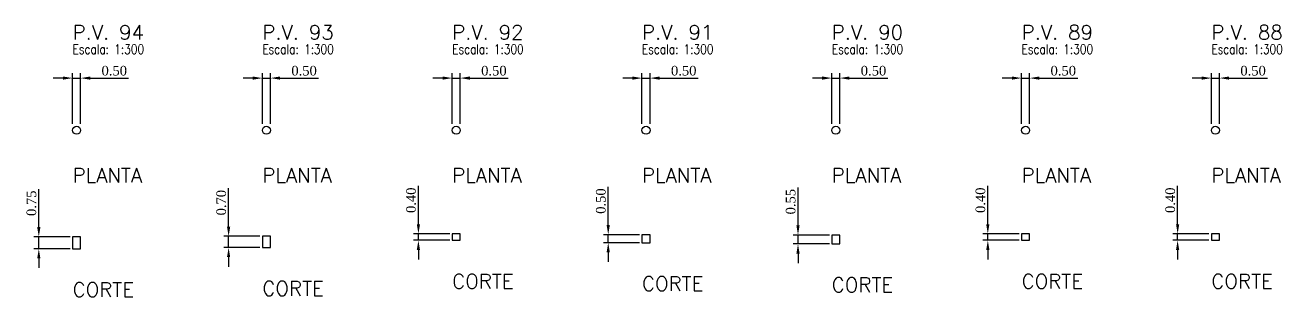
# Model space of a CAD drawing. Extents: x -44 to 14114764, y -20 to 289527804.
# Drawn here: x 359110.4 to 359188.5, y 7353468.8 to 7353485.7 of the extents above; entities that cross this region are included whole.
import ezdxf

# ---------------------------------------------------------------- set-up
doc = ezdxf.new("R2010")
doc.units = 0
doc.header["$PDMODE"] = 3
doc.header["$PDSIZE"] = 0.1
for name, color, linetype in [('DETALHE_POCO_COT', 8, 'Continuous'), ('DETALHE_POCO_FOR', 7, 'Continuous'), ('DETALHE_POCO_TIT', 5, 'Continuous'), ('DETALHE_POCO_TXT', 7, 'Continuous')]:
    doc.layers.add(name, color=color, linetype=linetype)
doc.styles.add('ROMANS', font='ROMANS.shx', dxfattribs={"height": 2})
doc.styles.get("Standard").update_dxf_attribs({"font": 'times.ttf'})
doc.dimstyles.new('ISO-25', dxfattribs={"dimtxt": 2.5, "dimasz": 2.5, "dimexe": 1.25, "dimexo": 0.625, "dimtad": 1, "dimtxsty": 'Standard', "dimcen": 2.5, "dimadec": 0, "dimazin": 0, "dimtfac": 1, "dimtmove": 0, "dimatfit": 3, "dimfxl": 1, "dimarcsym": 0})

# ---------------------------------------------------------------- blocks, each defined once
blk = doc.blocks.new('*D86')
at = {"layer": 'Defpoints', "color": 0, "transparency": 16777216}
for p in [(359113.844, 7353482.436), (359113.344, 7353479.436), (359113.844, 7353479.436)]:
    blk.add_point(p, dxfattribs=at)
at = {"layer": 'DETALHE_POCO_COT', "color": 0, "lineweight": -2, "transparency": 16777216}
for p, q in [((359113.344, 7353479.586), (359113.344, 7353482.736)), ((359113.844, 7353479.586), (359113.844, 7353482.736)), ((359112.744, 7353482.436), (359112.144, 7353482.436)), ((359113.344, 7353482.436), (359113.844, 7353482.436)), ((359114.444, 7353482.436), (359116.831, 7353482.436))]:
    blk.add_line(p, q, dxfattribs=at)
at = {"layer": 'DETALHE_POCO_COT', "color": 0, "transparency": 16777216}
for points in [[(359112.744, 7353482.536), (359112.744, 7353482.336), (359113.344, 7353482.436)], [(359114.444, 7353482.536), (359114.444, 7353482.336), (359113.844, 7353482.436)]]:
    blk.add_solid(points, dxfattribs=at)
at = {"layer": 'DETALHE_POCO_COT', "color": 0, "transparency": 16777216, "insert": (359115.937, 7353482.892), "char_height": 0.6, "attachment_point": 5}
blk.add_mtext('0.50', dxfattribs=at)
blk = doc.blocks.new('*D87')
at = {"layer": 'Defpoints', "color": 0, "transparency": 16777216}
for p in [(359111.244, 7353472.561), (359113.344, 7353472.561), (359113.344, 7353471.811)]:
    blk.add_point(p, dxfattribs=at)
at = {"layer": 'DETALHE_POCO_COT', "color": 0, "lineweight": -2, "transparency": 16777216}
for p, q in [((359111.244, 7353473.161), (359111.244, 7353475.521)), ((359113.194, 7353472.561), (359110.944, 7353472.561)), ((359111.244, 7353471.811), (359111.244, 7353472.561)), ((359113.194, 7353471.811), (359110.944, 7353471.811)), ((359111.244, 7353471.211), (359111.244, 7353470.611))]:
    blk.add_line(p, q, dxfattribs=at)
at = {"layer": 'DETALHE_POCO_COT', "color": 0, "transparency": 16777216}
for points in [[(359111.144, 7353473.161), (359111.344, 7353473.161), (359111.244, 7353472.561)], [(359111.144, 7353471.211), (359111.344, 7353471.211), (359111.244, 7353471.811)]]:
    blk.add_solid(points, dxfattribs=at)
at = {"layer": 'DETALHE_POCO_COT', "color": 0, "transparency": 16777216, "insert": (359110.788, 7353474.641), "char_height": 0.6, "attachment_point": 5, "rotation": 90}
blk.add_mtext('0.75', dxfattribs=at)
blk = doc.blocks.new('*D88')
at = {"layer": 'Defpoints', "color": 0, "transparency": 16777216}
for p in [(359125.645, 7353482.436), (359125.145, 7353479.436), (359125.645, 7353479.436)]:
    blk.add_point(p, dxfattribs=at)
at = {"layer": 'DETALHE_POCO_COT', "color": 0, "lineweight": -2, "transparency": 16777216}
for p, q in [((359125.145, 7353479.586), (359125.145, 7353482.736)), ((359125.645, 7353479.586), (359125.645, 7353482.736)), ((359124.545, 7353482.436), (359123.945, 7353482.436)), ((359125.145, 7353482.436), (359125.645, 7353482.436)), ((359126.245, 7353482.436), (359128.631, 7353482.436))]:
    blk.add_line(p, q, dxfattribs=at)
at = {"layer": 'DETALHE_POCO_COT', "color": 0, "transparency": 16777216}
for points in [[(359124.545, 7353482.536), (359124.545, 7353482.336), (359125.145, 7353482.436)], [(359126.245, 7353482.536), (359126.245, 7353482.336), (359125.645, 7353482.436)]]:
    blk.add_solid(points, dxfattribs=at)
at = {"layer": 'DETALHE_POCO_COT', "color": 0, "transparency": 16777216, "insert": (359127.738, 7353482.892), "char_height": 0.6, "attachment_point": 5}
blk.add_mtext('0.50', dxfattribs=at)
blk = doc.blocks.new('*D89')
at = {"layer": 'Defpoints', "color": 0, "transparency": 16777216}
for p in [(359123.045, 7353472.586), (359125.145, 7353472.586), (359125.145, 7353471.886)]:
    blk.add_point(p, dxfattribs=at)
at = {"layer": 'DETALHE_POCO_COT', "color": 0, "lineweight": -2, "transparency": 16777216}
for p, q in [((359123.045, 7353473.186), (359123.045, 7353475.573)), ((359124.995, 7353472.586), (359122.745, 7353472.586)), ((359123.045, 7353471.886), (359123.045, 7353472.586)), ((359124.995, 7353471.886), (359122.745, 7353471.886)), ((359123.045, 7353471.286), (359123.045, 7353470.686))]:
    blk.add_line(p, q, dxfattribs=at)
at = {"layer": 'DETALHE_POCO_COT', "color": 0, "transparency": 16777216}
for points in [[(359122.945, 7353473.186), (359123.145, 7353473.186), (359123.045, 7353472.586)], [(359122.945, 7353471.286), (359123.145, 7353471.286), (359123.045, 7353471.886)]]:
    blk.add_solid(points, dxfattribs=at)
at = {"layer": 'DETALHE_POCO_COT', "color": 0, "transparency": 16777216, "insert": (359122.589, 7353474.679), "char_height": 0.6, "attachment_point": 5, "rotation": 90}
blk.add_mtext('0.70', dxfattribs=at)
blk = doc.blocks.new('*D90')
at = {"layer": 'Defpoints', "color": 0, "transparency": 16777216}
for p in [(359137.445, 7353482.436), (359136.945, 7353479.436), (359137.445, 7353479.436)]:
    blk.add_point(p, dxfattribs=at)
at = {"layer": 'DETALHE_POCO_COT', "color": 0, "lineweight": -2, "transparency": 16777216}
for p, q in [((359136.945, 7353479.586), (359136.945, 7353482.736)), ((359137.445, 7353479.586), (359137.445, 7353482.736)), ((359136.345, 7353482.436), (359135.745, 7353482.436)), ((359136.945, 7353482.436), (359137.445, 7353482.436)), ((359138.045, 7353482.436), (359140.432, 7353482.436))]:
    blk.add_line(p, q, dxfattribs=at)
at = {"layer": 'DETALHE_POCO_COT', "color": 0, "transparency": 16777216}
for points in [[(359136.345, 7353482.536), (359136.345, 7353482.336), (359136.945, 7353482.436)], [(359138.045, 7353482.536), (359138.045, 7353482.336), (359137.445, 7353482.436)]]:
    blk.add_solid(points, dxfattribs=at)
at = {"layer": 'DETALHE_POCO_COT', "color": 0, "transparency": 16777216, "insert": (359139.539, 7353482.892), "char_height": 0.6, "attachment_point": 5}
blk.add_mtext('0.50', dxfattribs=at)
blk = doc.blocks.new('*D91')
at = {"layer": 'Defpoints', "color": 0, "transparency": 16777216}
for p in [(359134.845, 7353472.736), (359136.945, 7353472.736), (359136.945, 7353472.336)]:
    blk.add_point(p, dxfattribs=at)
at = {"layer": 'DETALHE_POCO_COT', "color": 0, "lineweight": -2, "transparency": 16777216}
for p, q in [((359134.845, 7353473.336), (359134.845, 7353475.723)), ((359136.795, 7353472.736), (359134.545, 7353472.736)), ((359134.845, 7353472.336), (359134.845, 7353472.736)), ((359136.795, 7353472.336), (359134.545, 7353472.336)), ((359134.845, 7353471.736), (359134.845, 7353471.136))]:
    blk.add_line(p, q, dxfattribs=at)
at = {"layer": 'DETALHE_POCO_COT', "color": 0, "transparency": 16777216}
for points in [[(359134.745, 7353473.336), (359134.945, 7353473.336), (359134.845, 7353472.736)], [(359134.745, 7353471.736), (359134.945, 7353471.736), (359134.845, 7353472.336)]]:
    blk.add_solid(points, dxfattribs=at)
at = {"layer": 'DETALHE_POCO_COT', "color": 0, "transparency": 16777216, "insert": (359134.389, 7353474.829), "char_height": 0.6, "attachment_point": 5, "rotation": 90}
blk.add_mtext('0.40', dxfattribs=at)
blk = doc.blocks.new('*D92')
at = {"layer": 'Defpoints', "color": 0, "transparency": 16777216}
for p in [(359149.246, 7353482.436), (359148.746, 7353479.436), (359149.246, 7353479.436)]:
    blk.add_point(p, dxfattribs=at)
at = {"layer": 'DETALHE_POCO_COT', "color": 0, "lineweight": -2, "transparency": 16777216}
for p, q in [((359148.746, 7353479.586), (359148.746, 7353482.736)), ((359149.246, 7353479.586), (359149.246, 7353482.736)), ((359148.146, 7353482.436), (359147.546, 7353482.436)), ((359148.746, 7353482.436), (359149.246, 7353482.436)), ((359149.846, 7353482.436), (359152.233, 7353482.436))]:
    blk.add_line(p, q, dxfattribs=at)
at = {"layer": 'DETALHE_POCO_COT', "color": 0, "transparency": 16777216}
for points in [[(359148.146, 7353482.536), (359148.146, 7353482.336), (359148.746, 7353482.436)], [(359149.846, 7353482.536), (359149.846, 7353482.336), (359149.246, 7353482.436)]]:
    blk.add_solid(points, dxfattribs=at)
at = {"layer": 'DETALHE_POCO_COT', "color": 0, "transparency": 16777216, "insert": (359151.34, 7353482.892), "char_height": 0.6, "attachment_point": 5}
blk.add_mtext('0.50', dxfattribs=at)
blk = doc.blocks.new('*D93')
at = {"layer": 'Defpoints', "color": 0, "transparency": 16777216}
for p in [(359146.646, 7353472.686), (359148.746, 7353472.686), (359148.746, 7353472.186)]:
    blk.add_point(p, dxfattribs=at)
at = {"layer": 'DETALHE_POCO_COT', "color": 0, "lineweight": -2, "transparency": 16777216}
for p, q in [((359146.646, 7353473.286), (359146.646, 7353475.673)), ((359148.596, 7353472.686), (359146.346, 7353472.686)), ((359146.646, 7353472.186), (359146.646, 7353472.686)), ((359148.596, 7353472.186), (359146.346, 7353472.186)), ((359146.646, 7353471.586), (359146.646, 7353470.986))]:
    blk.add_line(p, q, dxfattribs=at)
at = {"layer": 'DETALHE_POCO_COT', "color": 0, "transparency": 16777216}
for points in [[(359146.546, 7353473.286), (359146.746, 7353473.286), (359146.646, 7353472.686)], [(359146.546, 7353471.586), (359146.746, 7353471.586), (359146.646, 7353472.186)]]:
    blk.add_solid(points, dxfattribs=at)
at = {"layer": 'DETALHE_POCO_COT', "color": 0, "transparency": 16777216, "insert": (359146.19, 7353474.779), "char_height": 0.6, "attachment_point": 5, "rotation": 90}
blk.add_mtext('0.50', dxfattribs=at)
blk = doc.blocks.new('*D94')
at = {"layer": 'Defpoints', "color": 0, "transparency": 16777216}
for p in [(359161.047, 7353482.436), (359160.547, 7353479.436), (359161.047, 7353479.436)]:
    blk.add_point(p, dxfattribs=at)
at = {"layer": 'DETALHE_POCO_COT', "color": 0, "lineweight": -2, "transparency": 16777216}
for p, q in [((359160.547, 7353479.586), (359160.547, 7353482.736)), ((359161.047, 7353479.586), (359161.047, 7353482.736)), ((359159.947, 7353482.436), (359159.347, 7353482.436)), ((359160.547, 7353482.436), (359161.047, 7353482.436)), ((359161.647, 7353482.436), (359164.034, 7353482.436))]:
    blk.add_line(p, q, dxfattribs=at)
at = {"layer": 'DETALHE_POCO_COT', "color": 0, "transparency": 16777216}
for points in [[(359159.947, 7353482.536), (359159.947, 7353482.336), (359160.547, 7353482.436)], [(359161.647, 7353482.536), (359161.647, 7353482.336), (359161.047, 7353482.436)]]:
    blk.add_solid(points, dxfattribs=at)
at = {"layer": 'DETALHE_POCO_COT', "color": 0, "transparency": 16777216, "insert": (359163.14, 7353482.892), "char_height": 0.6, "attachment_point": 5}
blk.add_mtext('0.50', dxfattribs=at)
blk = doc.blocks.new('*D95')
at = {"layer": 'Defpoints', "color": 0, "transparency": 16777216}
for p in [(359158.447, 7353472.661), (359160.547, 7353472.661), (359160.547, 7353472.111)]:
    blk.add_point(p, dxfattribs=at)
at = {"layer": 'DETALHE_POCO_COT', "color": 0, "lineweight": -2, "transparency": 16777216}
for p, q in [((359158.447, 7353473.261), (359158.447, 7353475.621)), ((359160.397, 7353472.661), (359158.147, 7353472.661)), ((359158.447, 7353472.111), (359158.447, 7353472.661)), ((359160.397, 7353472.111), (359158.147, 7353472.111)), ((359158.447, 7353471.511), (359158.447, 7353470.911))]:
    blk.add_line(p, q, dxfattribs=at)
at = {"layer": 'DETALHE_POCO_COT', "color": 0, "transparency": 16777216}
for points in [[(359158.347, 7353473.261), (359158.547, 7353473.261), (359158.447, 7353472.661)], [(359158.347, 7353471.511), (359158.547, 7353471.511), (359158.447, 7353472.111)]]:
    blk.add_solid(points, dxfattribs=at)
at = {"layer": 'DETALHE_POCO_COT', "color": 0, "transparency": 16777216, "insert": (359157.991, 7353474.741), "char_height": 0.6, "attachment_point": 5, "rotation": 90}
blk.add_mtext('0.55', dxfattribs=at)
blk = doc.blocks.new('*D96')
at = {"layer": 'Defpoints', "color": 0, "transparency": 16777216}
for p in [(359172.848, 7353482.436), (359172.348, 7353479.436), (359172.848, 7353479.436)]:
    blk.add_point(p, dxfattribs=at)
at = {"layer": 'DETALHE_POCO_COT', "color": 0, "lineweight": -2, "transparency": 16777216}
for p, q in [((359172.348, 7353479.586), (359172.348, 7353482.736)), ((359172.848, 7353479.586), (359172.848, 7353482.736)), ((359171.748, 7353482.436), (359171.148, 7353482.436)), ((359172.348, 7353482.436), (359172.848, 7353482.436)), ((359173.448, 7353482.436), (359175.835, 7353482.436))]:
    blk.add_line(p, q, dxfattribs=at)
at = {"layer": 'DETALHE_POCO_COT', "color": 0, "transparency": 16777216}
for points in [[(359171.748, 7353482.536), (359171.748, 7353482.336), (359172.348, 7353482.436)], [(359173.448, 7353482.536), (359173.448, 7353482.336), (359172.848, 7353482.436)]]:
    blk.add_solid(points, dxfattribs=at)
at = {"layer": 'DETALHE_POCO_COT', "color": 0, "transparency": 16777216, "insert": (359174.941, 7353482.892), "char_height": 0.6, "attachment_point": 5}
blk.add_mtext('0.50', dxfattribs=at)
blk = doc.blocks.new('*D97')
at = {"layer": 'Defpoints', "color": 0, "transparency": 16777216}
for p in [(359170.248, 7353472.736), (359172.348, 7353472.736), (359172.348, 7353472.336)]:
    blk.add_point(p, dxfattribs=at)
at = {"layer": 'DETALHE_POCO_COT', "color": 0, "lineweight": -2, "transparency": 16777216}
for p, q in [((359170.248, 7353473.336), (359170.248, 7353475.723)), ((359172.198, 7353472.736), (359169.948, 7353472.736)), ((359170.248, 7353472.336), (359170.248, 7353472.736)), ((359172.198, 7353472.336), (359169.948, 7353472.336)), ((359170.248, 7353471.736), (359170.248, 7353471.136))]:
    blk.add_line(p, q, dxfattribs=at)
at = {"layer": 'DETALHE_POCO_COT', "color": 0, "transparency": 16777216}
for points in [[(359170.148, 7353473.336), (359170.348, 7353473.336), (359170.248, 7353472.736)], [(359170.148, 7353471.736), (359170.348, 7353471.736), (359170.248, 7353472.336)]]:
    blk.add_solid(points, dxfattribs=at)
at = {"layer": 'DETALHE_POCO_COT', "color": 0, "transparency": 16777216, "insert": (359169.792, 7353474.829), "char_height": 0.6, "attachment_point": 5, "rotation": 90}
blk.add_mtext('0.40', dxfattribs=at)
blk = doc.blocks.new('*D98')
at = {"layer": 'Defpoints', "color": 0, "transparency": 16777216}
for p in [(359184.649, 7353482.436), (359184.149, 7353479.436), (359184.649, 7353479.436)]:
    blk.add_point(p, dxfattribs=at)
at = {"layer": 'DETALHE_POCO_COT', "color": 0, "lineweight": -2, "transparency": 16777216}
for p, q in [((359184.149, 7353479.586), (359184.149, 7353482.736)), ((359184.649, 7353479.586), (359184.649, 7353482.736)), ((359183.549, 7353482.436), (359182.949, 7353482.436)), ((359184.149, 7353482.436), (359184.649, 7353482.436)), ((359185.249, 7353482.436), (359187.635, 7353482.436))]:
    blk.add_line(p, q, dxfattribs=at)
at = {"layer": 'DETALHE_POCO_COT', "color": 0, "transparency": 16777216}
for points in [[(359183.549, 7353482.536), (359183.549, 7353482.336), (359184.149, 7353482.436)], [(359185.249, 7353482.536), (359185.249, 7353482.336), (359184.649, 7353482.436)]]:
    blk.add_solid(points, dxfattribs=at)
at = {"layer": 'DETALHE_POCO_COT', "color": 0, "transparency": 16777216, "insert": (359186.742, 7353482.892), "char_height": 0.6, "attachment_point": 5}
blk.add_mtext('0.50', dxfattribs=at)
blk = doc.blocks.new('*D99')
at = {"layer": 'Defpoints', "color": 0, "transparency": 16777216}
for p in [(359182.049, 7353472.736), (359184.149, 7353472.736), (359184.149, 7353472.336)]:
    blk.add_point(p, dxfattribs=at)
at = {"layer": 'DETALHE_POCO_COT', "color": 0, "lineweight": -2, "transparency": 16777216}
for p, q in [((359182.049, 7353473.336), (359182.049, 7353475.723)), ((359183.999, 7353472.736), (359181.749, 7353472.736)), ((359182.049, 7353472.336), (359182.049, 7353472.736)), ((359183.999, 7353472.336), (359181.749, 7353472.336)), ((359182.049, 7353471.736), (359182.049, 7353471.136))]:
    blk.add_line(p, q, dxfattribs=at)
at = {"layer": 'DETALHE_POCO_COT', "color": 0, "transparency": 16777216}
for points in [[(359181.949, 7353473.336), (359182.149, 7353473.336), (359182.049, 7353472.736)], [(359181.949, 7353471.736), (359182.149, 7353471.736), (359182.049, 7353472.336)]]:
    blk.add_solid(points, dxfattribs=at)
at = {"layer": 'DETALHE_POCO_COT', "color": 0, "transparency": 16777216, "insert": (359181.592, 7353474.829), "char_height": 0.6, "attachment_point": 5, "rotation": 90}
blk.add_mtext('0.40', dxfattribs=at)

msp = doc.modelspace()

# ---------------------------------------------------------------- linework, layer by layer
at = {"layer": 'DETALHE_POCO_FOR', "linetype": 'Continuous'}
for points in [[(359113.344, 7353471.811), (359113.844, 7353471.811), (359113.844, 7353472.561), (359113.344, 7353472.561)], [(359113.344, 7353471.811), (359113.844, 7353471.811), (359113.844, 7353472.561), (359113.344, 7353472.561)], [(359125.145, 7353471.886), (359125.645, 7353471.886), (359125.645, 7353472.586), (359125.145, 7353472.586)], [(359125.145, 7353471.886), (359125.645, 7353471.886), (359125.645, 7353472.586), (359125.145, 7353472.586)], [(359136.945, 7353472.336), (359137.445, 7353472.336), (359137.445, 7353472.736), (359136.945, 7353472.736)], [(359136.945, 7353472.336), (359137.445, 7353472.336), (359137.445, 7353472.736), (359136.945, 7353472.736)], [(359148.746, 7353472.186), (359149.246, 7353472.186), (359149.246, 7353472.686), (359148.746, 7353472.686)], [(359148.746, 7353472.186), (359149.246, 7353472.186), (359149.246, 7353472.686), (359148.746, 7353472.686)], [(359160.547, 7353472.111), (359161.047, 7353472.111), (359161.047, 7353472.661), (359160.547, 7353472.661)], [(359160.547, 7353472.111), (359161.047, 7353472.111), (359161.047, 7353472.661), (359160.547, 7353472.661)], [(359172.348, 7353472.336), (359172.848, 7353472.336), (359172.848, 7353472.736), (359172.348, 7353472.736)], [(359172.348, 7353472.336), (359172.848, 7353472.336), (359172.848, 7353472.736), (359172.348, 7353472.736)], [(359184.149, 7353472.336), (359184.649, 7353472.336), (359184.649, 7353472.736), (359184.149, 7353472.736)], [(359184.149, 7353472.336), (359184.649, 7353472.336), (359184.649, 7353472.736), (359184.149, 7353472.736)]]:
    msp.add_lwpolyline(points, close=True, dxfattribs=at)
for centre in [(359113.594, 7353479.186), (359113.594, 7353479.186), (359125.395, 7353479.186), (359125.395, 7353479.186), (359137.195, 7353479.186), (359137.195, 7353479.186), (359148.996, 7353479.186), (359148.996, 7353479.186), (359160.797, 7353479.186), (359160.797, 7353479.186), (359172.598, 7353479.186), (359172.598, 7353479.186), (359184.399, 7353479.186), (359184.399, 7353479.186)]:
    msp.add_circle(centre, 0.25, dxfattribs=at)

# ---------------------------------------------------------------- texts
at = {"layer": 'DETALHE_POCO_TIT', "linetype": 'Continuous', "style": 'ROMANS'}
for s, p in [('P.V. 94', (359113.344, 7353484.836)), ('P.V. 93', (359125.145, 7353484.836)), ('P.V. 92', (359136.945, 7353484.836)), ('P.V. 91', (359148.746, 7353484.836)), ('P.V. 90', (359160.547, 7353484.836)), ('P.V. 89', (359172.348, 7353484.836)), ('P.V. 88', (359184.149, 7353484.836)), ('PLANTA', (359113.344, 7353475.936)), ('PLANTA', (359125.145, 7353475.936)), ('PLANTA', (359136.945, 7353475.936)), ('PLANTA', (359148.746, 7353475.936)), ('PLANTA', (359160.547, 7353475.936)), ('PLANTA', (359172.348, 7353475.936)), ('PLANTA', (359184.149, 7353475.936)), ('CORTE', (359136.945, 7353469.336)), ('CORTE', (359148.746, 7353469.186)), ('CORTE', (359172.348, 7353469.336)), ('CORTE', (359184.149, 7353469.336)), ('CORTE', (359113.344, 7353468.811)), ('CORTE', (359125.145, 7353468.886)), ('CORTE', (359160.547, 7353469.111))]:
    msp.add_text(s, height=0.9, dxfattribs=at).set_placement(p)
at = {"layer": 'DETALHE_POCO_TXT', "linetype": 'Continuous', "style": 'ROMANS', "width": 0.8}
for p in [(359113.344, 7353483.936), (359125.145, 7353483.936), (359136.945, 7353483.936), (359148.746, 7353483.936), (359160.547, 7353483.936), (359172.348, 7353483.936), (359184.149, 7353483.936)]:
    msp.add_text('Escala: 1:300', height=0.6, dxfattribs=at).set_placement(p)

# ---------------------------------------------------------------- dimensions: what is measured, and where the dimension line sits
at = {"layer": 'DETALHE_POCO_COT'}
for base, p1, p2, picture, middle in [((359113.844, 7353482.436), (359113.344, 7353479.436), (359113.844, 7353479.436), '*D86', (359115.937, 7353482.892)), ((359125.645, 7353482.436), (359125.145, 7353479.436), (359125.645, 7353479.436), '*D88', (359127.738, 7353482.892)), ((359137.445, 7353482.436), (359136.945, 7353479.436), (359137.445, 7353479.436), '*D90', (359139.539, 7353482.892)), ((359149.246, 7353482.436), (359148.746, 7353479.436), (359149.246, 7353479.436), '*D92', (359151.34, 7353482.892)), ((359161.047, 7353482.436), (359160.547, 7353479.436), (359161.047, 7353479.436), '*D94', (359163.14, 7353482.892)), ((359172.848, 7353482.436), (359172.348, 7353479.436), (359172.848, 7353479.436), '*D96', (359174.941, 7353482.892)), ((359184.649, 7353482.436), (359184.149, 7353479.436), (359184.649, 7353479.436), '*D98', (359186.742, 7353482.892))]:
    dim = msp.add_linear_dim(base=base, p1=p1, p2=p2, text='0.50', dimstyle='ISO-25', override={"dimscale": 0.24, "dimzin": 0}, dxfattribs=at)
    dim.commit()
    dim.dimension.update_dxf_attribs({"geometry": picture, "text_midpoint": middle})
for base, p1, p2, text, picture, middle in [((359111.244, 7353472.561), (359113.344, 7353471.811), (359113.344, 7353472.561), '0.75', '*D87', (359110.788, 7353474.641)), ((359123.045, 7353472.586), (359125.145, 7353471.886), (359125.145, 7353472.586), '0.70', '*D89', (359122.589, 7353474.679)), ((359134.845, 7353472.736), (359136.945, 7353472.336), (359136.945, 7353472.736), '0.40', '*D91', (359134.389, 7353474.829)), ((359146.646, 7353472.686), (359148.746, 7353472.186), (359148.746, 7353472.686), '0.50', '*D93', (359146.19, 7353474.779)), ((359158.447, 7353472.661), (359160.547, 7353472.111), (359160.547, 7353472.661), '0.55', '*D95', (359157.991, 7353474.741)), ((359170.248, 7353472.736), (359172.348, 7353472.336), (359172.348, 7353472.736), '0.40', '*D97', (359169.792, 7353474.829)), ((359182.049, 7353472.736), (359184.149, 7353472.336), (359184.149, 7353472.736), '0.40', '*D99', (359181.592, 7353474.829))]:
    dim = msp.add_linear_dim(base=base, p1=p1, p2=p2, angle=90, text=text, dimstyle='ISO-25', override={"dimscale": 0.24, "dimzin": 0}, dxfattribs=at)
    dim.commit()
    dim.dimension.update_dxf_attribs({"geometry": picture, "text_midpoint": middle})

doc.saveas('drawing.dxf')
